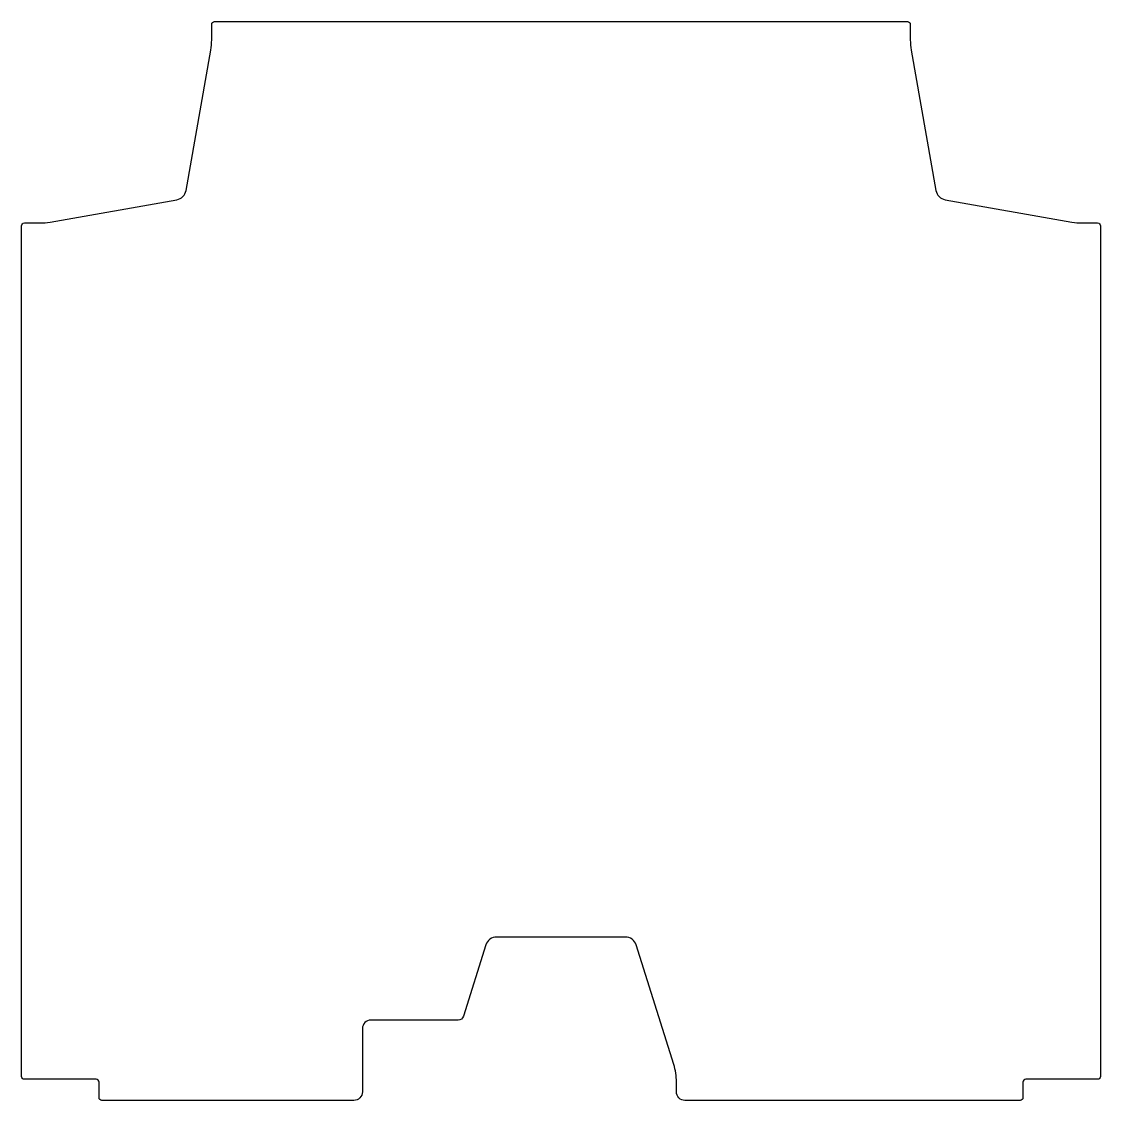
# Model space of a CAD drawing. Header units: millimetres. Extents: x -192 to 192, y -192 to 192.
import ezdxf

# ---------------------------------------------------------------- set-up
doc = ezdxf.new("R2010")
doc.units = ezdxf.units.MM
doc.layers.get('0').update_dxf_attribs({"linetype": 'CONTINUOUS'})

msp = doc.modelspace()

# ---------------------------------------------------------------- linework, layer by layer
msp.add_lwpolyline([(-73.5, -191.5), (-163, -191.5, -0.414214), (-164, -190.5), (-164, -185, 0.414214), (-165, -184), (-190.5, -184, -0.414214), (-191.5, -183), (-191.5, 119, -0.414214), (-190.5, 120), (-185, 120, 0.043661), (-181.35, 120.32), (-136.35, 128.25, 0.315299), (-133.11, 131.5), (-124.32, 181.35, 0.043661), (-124, 185), (-124, 190.5, -0.414214), (-123, 191.5), (123, 191.5, -0.414214), (124, 190.5), (124, 185, 0.043661), (124.32, 181.35), (133.11, 131.5, 0.315299), (136.35, 128.25), (181.35, 120.32, 0.043661), (185, 120), (190.5, 120, -0.414214), (191.5, 119), (191.5, -183, -0.414214), (190.5, -184), (165, -184, 0.414214), (164, -185), (164, -190.5, -0.414214), (163, -191.5), (44, -191.5, -0.414214), (41, -188.5), (41, -185, 0.076507), (40.03, -178.69), (26.66, -136.3, 0.327333), (22.85, -133.5), (-22.85, -133.5, 0.327333), (-26.66, -136.3), (-34.64, -161.6, -0.327333), (-36.55, -163), (-67.5, -163, 0.414214), (-70.5, -166), (-70.5, -188.5, -0.414214)], format="xyb", close=True)

doc.saveas('drawing.dxf')
